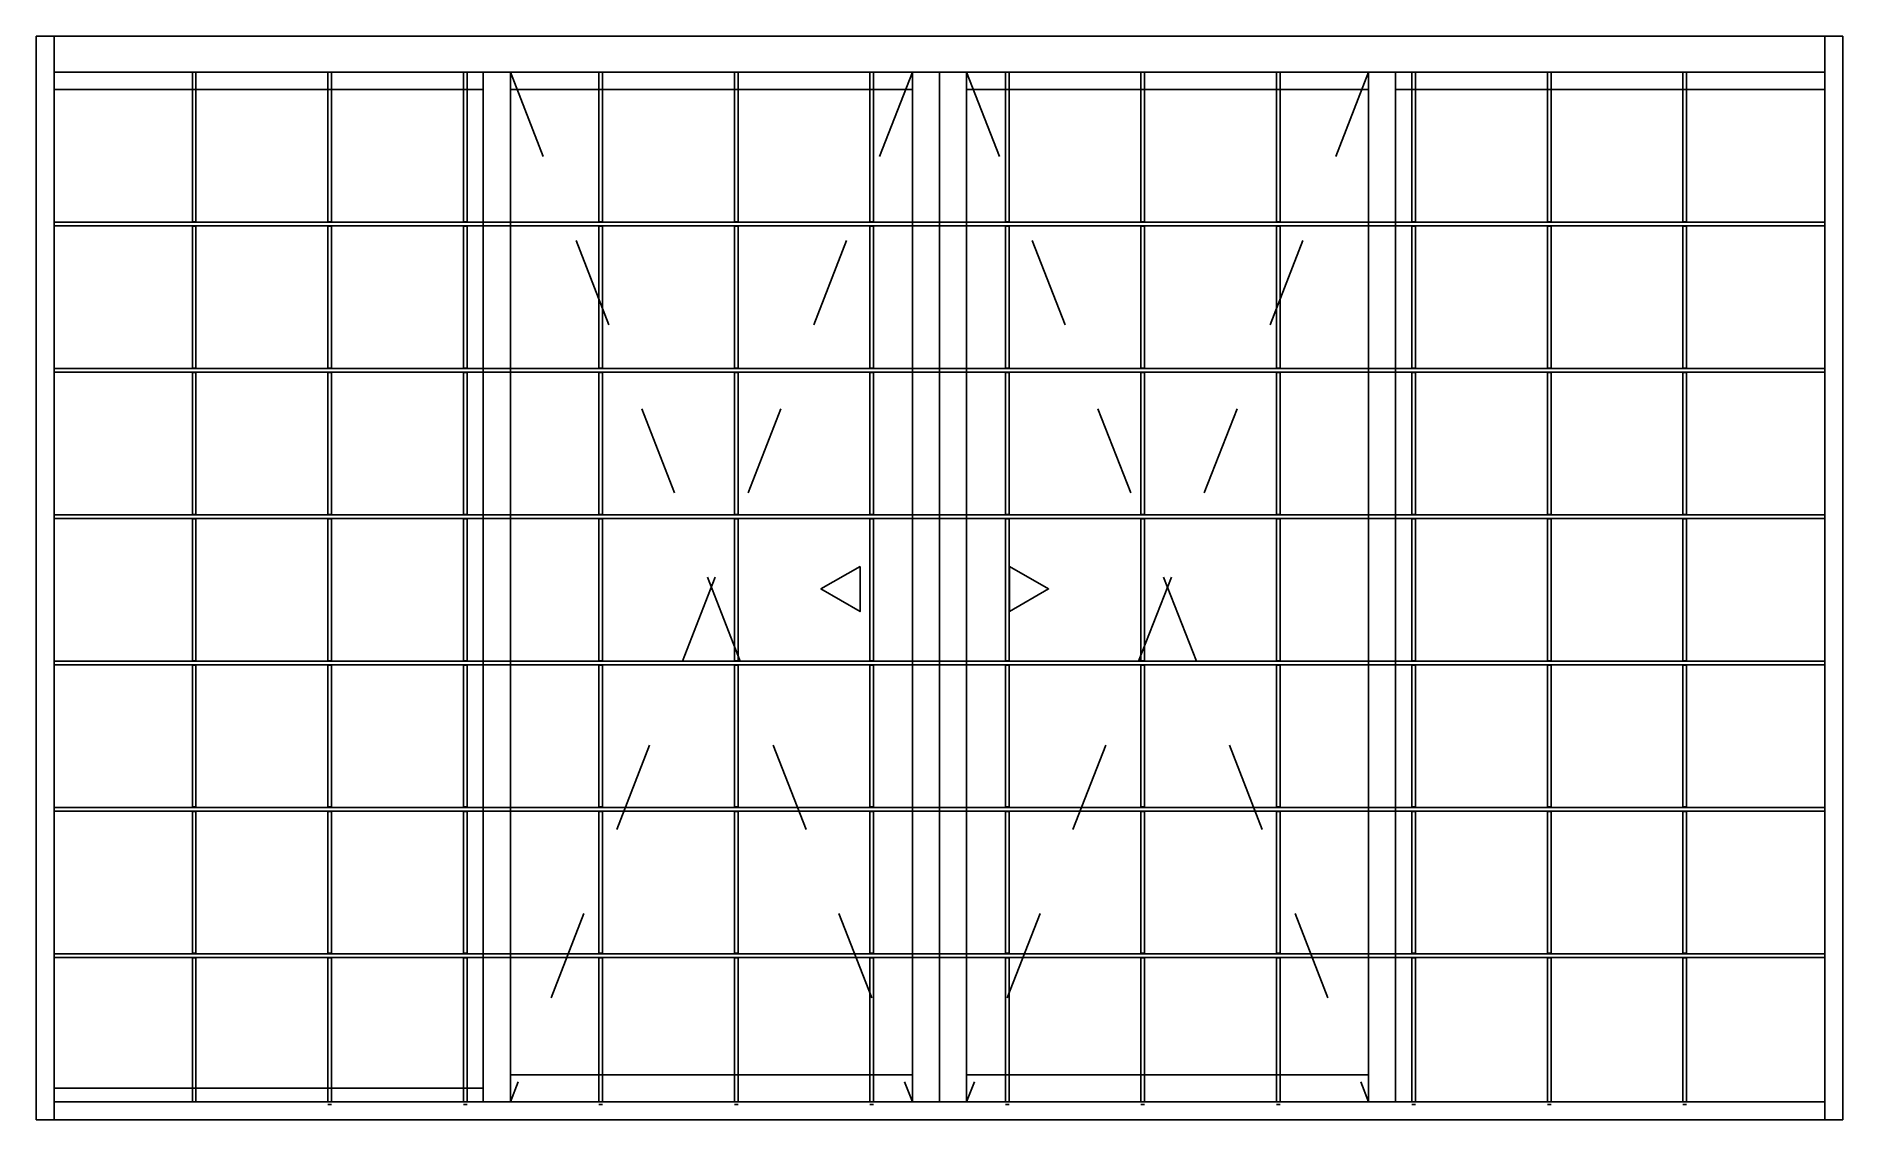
# Model space of a CAD drawing. Header units: millimetres. Extents: x 235.46 to 237.46, y 1284.76 to 1285.96.
import ezdxf

# ---------------------------------------------------------------- set-up
doc = ezdxf.new("R2010")
doc.units = ezdxf.units.MM
doc.header["$LTSCALE"] = 0.5
doc.linetypes.add('HIDDEN2', pattern=[0.1875, 0.125, -0.0625])
doc.layers.add('Gravia_Janelas', color=1, linetype='Continuous')
doc.layers.add('Gravia_Janelas_hidden2', color=1, linetype='HIDDEN2')

msp = doc.modelspace()

# ---------------------------------------------------------------- linework, layer by layer
at = {"layer": 'Gravia_Janelas', "color": 2}
for p, q in [((235.4552, 1285.9627), (235.4552, 1284.7627)), ((237.4552, 1285.9627), (235.4552, 1285.9627)), ((237.4552, 1284.7627), (237.4552, 1285.9627)), ((235.4552, 1284.7627), (237.4552, 1284.7627))]:
    msp.add_line(p, q, dxfattribs=at)
at = {"layer": 'Gravia_Janelas'}
for p, q in [((235.4752, 1285.9627), (235.4752, 1284.7627)), ((237.4352, 1284.7627), (237.4352, 1285.9627)), ((237.4352, 1285.9227), (235.4752, 1285.9227)), ((237.4352, 1285.9227), (235.4752, 1285.9227)), ((235.4752, 1285.7567), (235.4752, 1285.9227)), ((235.6282, 1285.7572), (235.6282, 1285.9227)), ((235.6322, 1285.9227), (235.6282, 1285.9227)), ((235.6322, 1285.7572), (235.6322, 1285.9227)), ((235.7782, 1285.7572), (235.7782, 1285.9227)), ((235.7822, 1285.9227), (235.7782, 1285.9227)), ((235.7822, 1285.7572), (235.7822, 1285.9227)), ((235.9282, 1285.7572), (235.9282, 1285.9227)), ((235.9322, 1285.9227), (235.9282, 1285.9227)), ((235.9322, 1285.7572), (235.9322, 1285.9227)), ((235.9502, 1285.9227), (235.9502, 1284.7827)), ((235.9802, 1285.9227), (235.9802, 1284.7827)), ((236.0782, 1285.7572), (236.0782, 1285.9227)), ((236.0822, 1285.9227), (236.0782, 1285.9227)), ((236.0822, 1285.7572), (236.0822, 1285.9227)), ((236.2282, 1285.7572), (236.2282, 1285.9227)), ((236.2322, 1285.9227), (236.2282, 1285.9227)), ((236.2322, 1285.7572), (236.2322, 1285.9227)), ((236.3782, 1285.7572), (236.3782, 1285.9227)), ((236.3822, 1285.9227), (236.3782, 1285.9227)), ((236.3822, 1285.7572), (236.3822, 1285.9227)), ((236.4252, 1285.9227), (236.4252, 1284.7827)), ((236.4552, 1285.9227), (236.4552, 1284.7827)), ((236.4852, 1285.9227), (236.4852, 1284.7827)), ((236.5282, 1285.7572), (236.5282, 1285.9227)), ((236.5322, 1285.9227), (236.5282, 1285.9227)), ((236.5322, 1285.7572), (236.5322, 1285.9227)), ((236.6782, 1285.7572), (236.6782, 1285.9227)), ((236.6822, 1285.9227), (236.6782, 1285.9227)), ((236.6822, 1285.7572), (236.6822, 1285.9227)), ((236.8282, 1285.7572), (236.8282, 1285.9227)), ((236.8322, 1285.9227), (236.8282, 1285.9227)), ((236.8322, 1285.7572), (236.8322, 1285.9227)), ((236.9302, 1285.9227), (236.9302, 1284.7827)), ((236.9602, 1285.9227), (236.9602, 1284.7827)), ((236.9782, 1285.7572), (236.9782, 1285.9227)), ((236.9822, 1285.9227), (236.9782, 1285.9227)), ((236.9822, 1285.7572), (236.9822, 1285.9227)), ((237.1282, 1285.7572), (237.1282, 1285.9227)), ((237.1322, 1285.9227), (237.1282, 1285.9227)), ((237.1322, 1285.7572), (237.1322, 1285.9227)), ((237.2782, 1285.7572), (237.2782, 1285.9227)), ((237.2822, 1285.9227), (237.2782, 1285.9227)), ((237.2822, 1285.7572), (237.2822, 1285.9227)), ((235.9502, 1285.9038), (235.4752, 1285.9038)), ((236.4252, 1285.9038), (235.9802, 1285.9038)), ((236.9302, 1285.9038), (236.4852, 1285.9038)), ((237.4352, 1285.9038), (236.9602, 1285.9038)), ((235.4752, 1285.7567), (237.4352, 1285.7567)), ((235.4752, 1285.7567), (235.4752, 1285.7527)), ((237.4352, 1285.7527), (235.4752, 1285.7527)), ((235.6282, 1285.7572), (235.6322, 1285.7572)), ((235.6282, 1285.7567), (235.6282, 1285.7572)), ((235.6282, 1285.7522), (235.6282, 1285.7527)), ((235.6322, 1285.7522), (235.6282, 1285.7522)), ((235.6282, 1285.5952), (235.6282, 1285.7522)), ((235.6322, 1285.7572), (235.6322, 1285.7567)), ((235.6322, 1285.7527), (235.6322, 1285.7522)), ((235.6322, 1285.5952), (235.6322, 1285.7522)), ((235.7782, 1285.7572), (235.7822, 1285.7572)), ((235.7782, 1285.7567), (235.7782, 1285.7572)), ((235.7782, 1285.7522), (235.7782, 1285.7527)), ((235.7822, 1285.7522), (235.7782, 1285.7522)), ((235.7782, 1285.5952), (235.7782, 1285.7522)), ((235.7822, 1285.7572), (235.7822, 1285.7567)), ((235.7822, 1285.7527), (235.7822, 1285.7522)), ((235.7822, 1285.5952), (235.7822, 1285.7522)), ((235.9282, 1285.7572), (235.9322, 1285.7572)), ((235.9282, 1285.7567), (235.9282, 1285.7572)), ((235.9282, 1285.7522), (235.9282, 1285.7527)), ((235.9322, 1285.7522), (235.9282, 1285.7522)), ((235.9282, 1285.5952), (235.9282, 1285.7522)), ((235.9322, 1285.7572), (235.9322, 1285.7567)), ((235.9322, 1285.7527), (235.9322, 1285.7522)), ((235.9322, 1285.5952), (235.9322, 1285.7522)), ((236.0782, 1285.7572), (236.0822, 1285.7572)), ((236.0782, 1285.7567), (236.0782, 1285.7572)), ((236.0782, 1285.7522), (236.0782, 1285.7527)), ((236.0822, 1285.7522), (236.0782, 1285.7522)), ((236.0782, 1285.5952), (236.0782, 1285.7522)), ((236.0822, 1285.7572), (236.0822, 1285.7567)), ((236.0822, 1285.7527), (236.0822, 1285.7522)), ((236.0822, 1285.5952), (236.0822, 1285.7522)), ((236.2282, 1285.7572), (236.2322, 1285.7572)), ((236.2282, 1285.7567), (236.2282, 1285.7572)), ((236.2282, 1285.7522), (236.2282, 1285.7527)), ((236.2322, 1285.7522), (236.2282, 1285.7522)), ((236.2282, 1285.5952), (236.2282, 1285.7522)), ((236.2322, 1285.7572), (236.2322, 1285.7567)), ((236.2322, 1285.7527), (236.2322, 1285.7522)), ((236.2322, 1285.5952), (236.2322, 1285.7522)), ((236.3782, 1285.7572), (236.3822, 1285.7572)), ((236.3782, 1285.7567), (236.3782, 1285.7572)), ((236.3782, 1285.7522), (236.3782, 1285.7527)), ((236.3822, 1285.7522), (236.3782, 1285.7522)), ((236.3782, 1285.5952), (236.3782, 1285.7522)), ((236.3822, 1285.7572), (236.3822, 1285.7567)), ((236.3822, 1285.7527), (236.3822, 1285.7522)), ((236.3822, 1285.5952), (236.3822, 1285.7522)), ((236.5282, 1285.7572), (236.5322, 1285.7572)), ((236.5282, 1285.7567), (236.5282, 1285.7572)), ((236.5282, 1285.7522), (236.5282, 1285.7527)), ((236.5322, 1285.7522), (236.5282, 1285.7522)), ((236.5282, 1285.5952), (236.5282, 1285.7522)), ((236.5322, 1285.7572), (236.5322, 1285.7567)), ((236.5322, 1285.7527), (236.5322, 1285.7522)), ((236.5322, 1285.5952), (236.5322, 1285.7522)), ((236.6782, 1285.7572), (236.6822, 1285.7572)), ((236.6782, 1285.7567), (236.6782, 1285.7572)), ((236.6782, 1285.7522), (236.6782, 1285.7527)), ((236.6822, 1285.7522), (236.6782, 1285.7522)), ((236.6782, 1285.5952), (236.6782, 1285.7522)), ((236.6822, 1285.7572), (236.6822, 1285.7567)), ((236.6822, 1285.7527), (236.6822, 1285.7522)), ((236.6822, 1285.5952), (236.6822, 1285.7522)), ((236.8282, 1285.7572), (236.8322, 1285.7572)), ((236.8282, 1285.7567), (236.8282, 1285.7572)), ((236.8282, 1285.7522), (236.8282, 1285.7527)), ((236.8322, 1285.7522), (236.8282, 1285.7522)), ((236.8282, 1285.5952), (236.8282, 1285.7522)), ((236.8322, 1285.7572), (236.8322, 1285.7567)), ((236.8322, 1285.7527), (236.8322, 1285.7522)), ((236.8322, 1285.5952), (236.8322, 1285.7522)), ((236.9782, 1285.7572), (236.9822, 1285.7572)), ((236.9782, 1285.7567), (236.9782, 1285.7572)), ((236.9782, 1285.7522), (236.9782, 1285.7527)), ((236.9822, 1285.7522), (236.9782, 1285.7522)), ((236.9782, 1285.5952), (236.9782, 1285.7522)), ((236.9822, 1285.7572), (236.9822, 1285.7567)), ((236.9822, 1285.7527), (236.9822, 1285.7522)), ((236.9822, 1285.5952), (236.9822, 1285.7522)), ((237.1282, 1285.7572), (237.1322, 1285.7572)), ((237.1282, 1285.7567), (237.1282, 1285.7572)), ((237.1282, 1285.7522), (237.1282, 1285.7527)), ((237.1322, 1285.7522), (237.1282, 1285.7522)), ((237.1282, 1285.5952), (237.1282, 1285.7522)), ((237.1322, 1285.7572), (237.1322, 1285.7567)), ((237.1322, 1285.7527), (237.1322, 1285.7522)), ((237.1322, 1285.5952), (237.1322, 1285.7522)), ((237.2782, 1285.7572), (237.2822, 1285.7572)), ((237.2782, 1285.7567), (237.2782, 1285.7572)), ((237.2782, 1285.7522), (237.2782, 1285.7527)), ((237.2822, 1285.7522), (237.2782, 1285.7522)), ((237.2782, 1285.5952), (237.2782, 1285.7522)), ((237.2822, 1285.7572), (237.2822, 1285.7567)), ((237.2822, 1285.7527), (237.2822, 1285.7522)), ((237.2822, 1285.5952), (237.2822, 1285.7522)), ((237.4352, 1285.7527), (237.4352, 1285.7567)), ((235.4752, 1285.5947), (237.4352, 1285.5947)), ((235.4752, 1285.5947), (235.4752, 1285.5907)), ((237.4352, 1285.5907), (235.4752, 1285.5907)), ((235.6282, 1285.5952), (235.6322, 1285.5952)), ((235.6282, 1285.5947), (235.6282, 1285.5952)), ((235.6282, 1285.5902), (235.6282, 1285.5907)), ((235.6322, 1285.5902), (235.6282, 1285.5902)), ((235.6282, 1285.4332), (235.6282, 1285.5902)), ((235.6322, 1285.5952), (235.6322, 1285.5947)), ((235.6322, 1285.5907), (235.6322, 1285.5902)), ((235.6322, 1285.4332), (235.6322, 1285.5902)), ((235.7782, 1285.5952), (235.7822, 1285.5952)), ((235.7782, 1285.5947), (235.7782, 1285.5952)), ((235.7782, 1285.5902), (235.7782, 1285.5907)), ((235.7822, 1285.5902), (235.7782, 1285.5902)), ((235.7782, 1285.4332), (235.7782, 1285.5902)), ((235.7822, 1285.5952), (235.7822, 1285.5947)), ((235.7822, 1285.5907), (235.7822, 1285.5902)), ((235.7822, 1285.4332), (235.7822, 1285.5902)), ((235.9282, 1285.5952), (235.9322, 1285.5952)), ((235.9282, 1285.5947), (235.9282, 1285.5952)), ((235.9282, 1285.5902), (235.9282, 1285.5907)), ((235.9322, 1285.5902), (235.9282, 1285.5902)), ((235.9282, 1285.4332), (235.9282, 1285.5902)), ((235.9322, 1285.5952), (235.9322, 1285.5947)), ((235.9322, 1285.5907), (235.9322, 1285.5902)), ((235.9322, 1285.4332), (235.9322, 1285.5902)), ((236.0782, 1285.5952), (236.0822, 1285.5952)), ((236.0782, 1285.5947), (236.0782, 1285.5952)), ((236.0782, 1285.5902), (236.0782, 1285.5907)), ((236.0822, 1285.5902), (236.0782, 1285.5902)), ((236.0782, 1285.4332), (236.0782, 1285.5902)), ((236.0822, 1285.5952), (236.0822, 1285.5947)), ((236.0822, 1285.5907), (236.0822, 1285.5902)), ((236.0822, 1285.4332), (236.0822, 1285.5902)), ((236.2282, 1285.5952), (236.2322, 1285.5952)), ((236.2282, 1285.5947), (236.2282, 1285.5952)), ((236.2282, 1285.5902), (236.2282, 1285.5907)), ((236.2322, 1285.5902), (236.2282, 1285.5902)), ((236.2282, 1285.4332), (236.2282, 1285.5902)), ((236.2322, 1285.5952), (236.2322, 1285.5947)), ((236.2322, 1285.5907), (236.2322, 1285.5902)), ((236.2322, 1285.4332), (236.2322, 1285.5902)), ((236.3782, 1285.5952), (236.3822, 1285.5952)), ((236.3782, 1285.5947), (236.3782, 1285.5952)), ((236.3782, 1285.5902), (236.3782, 1285.5907)), ((236.3822, 1285.5902), (236.3782, 1285.5902)), ((236.3782, 1285.4332), (236.3782, 1285.5902)), ((236.3822, 1285.5952), (236.3822, 1285.5947)), ((236.3822, 1285.5907), (236.3822, 1285.5902)), ((236.3822, 1285.4332), (236.3822, 1285.5902)), ((236.5282, 1285.5952), (236.5322, 1285.5952)), ((236.5282, 1285.5947), (236.5282, 1285.5952)), ((236.5282, 1285.5902), (236.5282, 1285.5907)), ((236.5322, 1285.5902), (236.5282, 1285.5902)), ((236.5282, 1285.4332), (236.5282, 1285.5902)), ((236.5322, 1285.5952), (236.5322, 1285.5947)), ((236.5322, 1285.5907), (236.5322, 1285.5902)), ((236.5322, 1285.4332), (236.5322, 1285.5902)), ((236.6782, 1285.5952), (236.6822, 1285.5952)), ((236.6782, 1285.5947), (236.6782, 1285.5952)), ((236.6782, 1285.5902), (236.6782, 1285.5907)), ((236.6822, 1285.5902), (236.6782, 1285.5902)), ((236.6782, 1285.4332), (236.6782, 1285.5902)), ((236.6822, 1285.5952), (236.6822, 1285.5947)), ((236.6822, 1285.5907), (236.6822, 1285.5902)), ((236.6822, 1285.4332), (236.6822, 1285.5902)), ((236.8282, 1285.5952), (236.8322, 1285.5952)), ((236.8282, 1285.5947), (236.8282, 1285.5952)), ((236.8282, 1285.5902), (236.8282, 1285.5907)), ((236.8322, 1285.5902), (236.8282, 1285.5902)), ((236.8282, 1285.4332), (236.8282, 1285.5902)), ((236.8322, 1285.5952), (236.8322, 1285.5947)), ((236.8322, 1285.5907), (236.8322, 1285.5902)), ((236.8322, 1285.4332), (236.8322, 1285.5902)), ((236.9782, 1285.5952), (236.9822, 1285.5952)), ((236.9782, 1285.5947), (236.9782, 1285.5952)), ((236.9782, 1285.5902), (236.9782, 1285.5907)), ((236.9822, 1285.5902), (236.9782, 1285.5902)), ((236.9782, 1285.4332), (236.9782, 1285.5902)), ((236.9822, 1285.5952), (236.9822, 1285.5947)), ((236.9822, 1285.5907), (236.9822, 1285.5902)), ((236.9822, 1285.4332), (236.9822, 1285.5902)), ((237.1282, 1285.5952), (237.1322, 1285.5952)), ((237.1282, 1285.5947), (237.1282, 1285.5952)), ((237.1282, 1285.5902), (237.1282, 1285.5907)), ((237.1322, 1285.5902), (237.1282, 1285.5902)), ((237.1282, 1285.4332), (237.1282, 1285.5902)), ((237.1322, 1285.5952), (237.1322, 1285.5947)), ((237.1322, 1285.5907), (237.1322, 1285.5902)), ((237.1322, 1285.4332), (237.1322, 1285.5902)), ((237.2782, 1285.5952), (237.2822, 1285.5952)), ((237.2782, 1285.5947), (237.2782, 1285.5952)), ((237.2782, 1285.5902), (237.2782, 1285.5907)), ((237.2822, 1285.5902), (237.2782, 1285.5902)), ((237.2782, 1285.4332), (237.2782, 1285.5902)), ((237.2822, 1285.5952), (237.2822, 1285.5947)), ((237.2822, 1285.5907), (237.2822, 1285.5902)), ((237.2822, 1285.4332), (237.2822, 1285.5902)), ((237.4352, 1285.5907), (237.4352, 1285.5947)), ((235.4752, 1285.4327), (237.4352, 1285.4327)), ((235.4752, 1285.4327), (235.4752, 1285.4287)), ((237.4352, 1285.4287), (235.4752, 1285.4287)), ((235.6282, 1285.4332), (235.6322, 1285.4332)), ((235.6282, 1285.4327), (235.6282, 1285.4332)), ((235.6282, 1285.4282), (235.6282, 1285.4287)), ((235.6322, 1285.4282), (235.6282, 1285.4282)), ((235.6282, 1285.2712), (235.6282, 1285.4282)), ((235.6322, 1285.4332), (235.6322, 1285.4327)), ((235.6322, 1285.4287), (235.6322, 1285.4282)), ((235.6322, 1285.2712), (235.6322, 1285.4282)), ((235.7782, 1285.4332), (235.7822, 1285.4332)), ((235.7782, 1285.4327), (235.7782, 1285.4332)), ((235.7782, 1285.4282), (235.7782, 1285.4287)), ((235.7822, 1285.4282), (235.7782, 1285.4282)), ((235.7782, 1285.2712), (235.7782, 1285.4282)), ((235.7822, 1285.4332), (235.7822, 1285.4327)), ((235.7822, 1285.4287), (235.7822, 1285.4282)), ((235.7822, 1285.2712), (235.7822, 1285.4282)), ((235.9282, 1285.4332), (235.9322, 1285.4332)), ((235.9282, 1285.4327), (235.9282, 1285.4332)), ((235.9282, 1285.4282), (235.9282, 1285.4287)), ((235.9322, 1285.4282), (235.9282, 1285.4282)), ((235.9282, 1285.2712), (235.9282, 1285.4282)), ((235.9322, 1285.4332), (235.9322, 1285.4327)), ((235.9322, 1285.4287), (235.9322, 1285.4282)), ((235.9322, 1285.2712), (235.9322, 1285.4282)), ((236.0782, 1285.4332), (236.0822, 1285.4332)), ((236.0782, 1285.4327), (236.0782, 1285.4332)), ((236.0782, 1285.4282), (236.0782, 1285.4287)), ((236.0822, 1285.4282), (236.0782, 1285.4282)), ((236.0782, 1285.2712), (236.0782, 1285.4282)), ((236.0822, 1285.4332), (236.0822, 1285.4327)), ((236.0822, 1285.4287), (236.0822, 1285.4282)), ((236.0822, 1285.2712), (236.0822, 1285.4282)), ((236.2282, 1285.4332), (236.2322, 1285.4332)), ((236.2282, 1285.4327), (236.2282, 1285.4332)), ((236.2282, 1285.4282), (236.2282, 1285.4287)), ((236.2322, 1285.4282), (236.2282, 1285.4282)), ((236.2282, 1285.2712), (236.2282, 1285.4282)), ((236.2322, 1285.4332), (236.2322, 1285.4327)), ((236.2322, 1285.4287), (236.2322, 1285.4282)), ((236.2322, 1285.2712), (236.2322, 1285.4282)), ((236.3782, 1285.4332), (236.3822, 1285.4332)), ((236.3782, 1285.4327), (236.3782, 1285.4332)), ((236.3782, 1285.4282), (236.3782, 1285.4287)), ((236.3822, 1285.4282), (236.3782, 1285.4282)), ((236.3782, 1285.2712), (236.3782, 1285.4282)), ((236.3822, 1285.4332), (236.3822, 1285.4327)), ((236.3822, 1285.4287), (236.3822, 1285.4282)), ((236.3822, 1285.2712), (236.3822, 1285.4282)), ((236.5282, 1285.4332), (236.5322, 1285.4332)), ((236.5282, 1285.4327), (236.5282, 1285.4332)), ((236.5282, 1285.4282), (236.5282, 1285.4287)), ((236.5322, 1285.4282), (236.5282, 1285.4282)), ((236.5282, 1285.2712), (236.5282, 1285.4282)), ((236.5322, 1285.4332), (236.5322, 1285.4327)), ((236.5322, 1285.4287), (236.5322, 1285.4282)), ((236.5322, 1285.2712), (236.5322, 1285.4282)), ((236.6782, 1285.4332), (236.6822, 1285.4332)), ((236.6782, 1285.4327), (236.6782, 1285.4332)), ((236.6782, 1285.4282), (236.6782, 1285.4287)), ((236.6822, 1285.4282), (236.6782, 1285.4282)), ((236.6782, 1285.2712), (236.6782, 1285.4282)), ((236.6822, 1285.4332), (236.6822, 1285.4327)), ((236.6822, 1285.4287), (236.6822, 1285.4282)), ((236.6822, 1285.2712), (236.6822, 1285.4282)), ((236.8282, 1285.4332), (236.8322, 1285.4332)), ((236.8282, 1285.4327), (236.8282, 1285.4332)), ((236.8282, 1285.4282), (236.8282, 1285.4287)), ((236.8322, 1285.4282), (236.8282, 1285.4282)), ((236.8282, 1285.2712), (236.8282, 1285.4282)), ((236.8322, 1285.4332), (236.8322, 1285.4327)), ((236.8322, 1285.4287), (236.8322, 1285.4282)), ((236.8322, 1285.2712), (236.8322, 1285.4282)), ((236.9782, 1285.4332), (236.9822, 1285.4332)), ((236.9782, 1285.4327), (236.9782, 1285.4332)), ((236.9782, 1285.4282), (236.9782, 1285.4287)), ((236.9822, 1285.4282), (236.9782, 1285.4282)), ((236.9782, 1285.2712), (236.9782, 1285.4282)), ((236.9822, 1285.4332), (236.9822, 1285.4327)), ((236.9822, 1285.4287), (236.9822, 1285.4282)), ((236.9822, 1285.2712), (236.9822, 1285.4282)), ((237.1282, 1285.4332), (237.1322, 1285.4332)), ((237.1282, 1285.4327), (237.1282, 1285.4332)), ((237.1282, 1285.4282), (237.1282, 1285.4287)), ((237.1322, 1285.4282), (237.1282, 1285.4282)), ((237.1282, 1285.2712), (237.1282, 1285.4282)), ((237.1322, 1285.4332), (237.1322, 1285.4327)), ((237.1322, 1285.4287), (237.1322, 1285.4282)), ((237.1322, 1285.2712), (237.1322, 1285.4282)), ((237.2782, 1285.4332), (237.2822, 1285.4332)), ((237.2782, 1285.4327), (237.2782, 1285.4332)), ((237.2782, 1285.4282), (237.2782, 1285.4287)), ((237.2822, 1285.4282), (237.2782, 1285.4282)), ((237.2782, 1285.2712), (237.2782, 1285.4282)), ((237.2822, 1285.4332), (237.2822, 1285.4327)), ((237.2822, 1285.4287), (237.2822, 1285.4282)), ((237.2822, 1285.2712), (237.2822, 1285.4282)), ((237.4352, 1285.4287), (237.4352, 1285.4327)), ((235.4752, 1285.2707), (237.4352, 1285.2707)), ((235.4752, 1285.2707), (235.4752, 1285.2667)), ((237.4352, 1285.2667), (235.4752, 1285.2667)), ((235.6282, 1285.2712), (235.6322, 1285.2712)), ((235.6282, 1285.2707), (235.6282, 1285.2712)), ((235.6282, 1285.2662), (235.6282, 1285.2667)), ((235.6282, 1285.1092), (235.6282, 1285.2662)), ((235.6322, 1285.2662), (235.6282, 1285.2662)), ((235.6322, 1285.2712), (235.6322, 1285.2707)), ((235.6322, 1285.2667), (235.6322, 1285.2662)), ((235.6322, 1285.1092), (235.6322, 1285.2662)), ((235.7782, 1285.2712), (235.7822, 1285.2712)), ((235.7782, 1285.2707), (235.7782, 1285.2712)), ((235.7782, 1285.2662), (235.7782, 1285.2667)), ((235.7782, 1285.1092), (235.7782, 1285.2662)), ((235.7822, 1285.2662), (235.7782, 1285.2662)), ((235.7822, 1285.2712), (235.7822, 1285.2707)), ((235.7822, 1285.2667), (235.7822, 1285.2662)), ((235.7822, 1285.1092), (235.7822, 1285.2662)), ((235.9282, 1285.2712), (235.9322, 1285.2712)), ((235.9282, 1285.2707), (235.9282, 1285.2712)), ((235.9282, 1285.2662), (235.9282, 1285.2667)), ((235.9282, 1285.1092), (235.9282, 1285.2662)), ((235.9322, 1285.2662), (235.9282, 1285.2662)), ((235.9322, 1285.2712), (235.9322, 1285.2707)), ((235.9322, 1285.2667), (235.9322, 1285.2662)), ((235.9322, 1285.1092), (235.9322, 1285.2662)), ((236.0782, 1285.2712), (236.0822, 1285.2712)), ((236.0782, 1285.2707), (236.0782, 1285.2712)), ((236.0782, 1285.2662), (236.0782, 1285.2667)), ((236.0782, 1285.1092), (236.0782, 1285.2662)), ((236.0822, 1285.2662), (236.0782, 1285.2662)), ((236.0822, 1285.2712), (236.0822, 1285.2707)), ((236.0822, 1285.2667), (236.0822, 1285.2662)), ((236.0822, 1285.1092), (236.0822, 1285.2662)), ((236.2282, 1285.2712), (236.2322, 1285.2712)), ((236.2282, 1285.2707), (236.2282, 1285.2712)), ((236.2282, 1285.2662), (236.2282, 1285.2667)), ((236.2282, 1285.1092), (236.2282, 1285.2662)), ((236.2322, 1285.2662), (236.2282, 1285.2662)), ((236.2322, 1285.2712), (236.2322, 1285.2707)), ((236.2322, 1285.2667), (236.2322, 1285.2662)), ((236.2322, 1285.1092), (236.2322, 1285.2662)), ((236.3782, 1285.2712), (236.3822, 1285.2712)), ((236.3782, 1285.2707), (236.3782, 1285.2712)), ((236.3782, 1285.2662), (236.3782, 1285.2667)), ((236.3782, 1285.1092), (236.3782, 1285.2662)), ((236.3822, 1285.2662), (236.3782, 1285.2662)), ((236.3822, 1285.2712), (236.3822, 1285.2707)), ((236.3822, 1285.2667), (236.3822, 1285.2662)), ((236.3822, 1285.1092), (236.3822, 1285.2662)), ((236.5282, 1285.2712), (236.5322, 1285.2712)), ((236.5282, 1285.2707), (236.5282, 1285.2712)), ((236.5282, 1285.2662), (236.5282, 1285.2667)), ((236.5282, 1285.1092), (236.5282, 1285.2662)), ((236.5322, 1285.2662), (236.5282, 1285.2662)), ((236.5322, 1285.2712), (236.5322, 1285.2707)), ((236.5322, 1285.2667), (236.5322, 1285.2662)), ((236.5322, 1285.1092), (236.5322, 1285.2662)), ((236.6782, 1285.2712), (236.6822, 1285.2712)), ((236.6782, 1285.2707), (236.6782, 1285.2712)), ((236.6782, 1285.2662), (236.6782, 1285.2667)), ((236.6782, 1285.1092), (236.6782, 1285.2662)), ((236.6822, 1285.2662), (236.6782, 1285.2662)), ((236.6822, 1285.2712), (236.6822, 1285.2707)), ((236.6822, 1285.2667), (236.6822, 1285.2662)), ((236.6822, 1285.1092), (236.6822, 1285.2662)), ((236.8282, 1285.2712), (236.8322, 1285.2712)), ((236.8282, 1285.2707), (236.8282, 1285.2712)), ((236.8282, 1285.2662), (236.8282, 1285.2667)), ((236.8282, 1285.1092), (236.8282, 1285.2662)), ((236.8322, 1285.2662), (236.8282, 1285.2662)), ((236.8322, 1285.2712), (236.8322, 1285.2707)), ((236.8322, 1285.2667), (236.8322, 1285.2662)), ((236.8322, 1285.1092), (236.8322, 1285.2662)), ((236.9782, 1285.2712), (236.9822, 1285.2712)), ((236.9782, 1285.2707), (236.9782, 1285.2712)), ((236.9782, 1285.2662), (236.9782, 1285.2667)), ((236.9782, 1285.1092), (236.9782, 1285.2662)), ((236.9822, 1285.2662), (236.9782, 1285.2662)), ((236.9822, 1285.2712), (236.9822, 1285.2707)), ((236.9822, 1285.2667), (236.9822, 1285.2662)), ((236.9822, 1285.1092), (236.9822, 1285.2662)), ((237.1282, 1285.2712), (237.1322, 1285.2712)), ((237.1282, 1285.2707), (237.1282, 1285.2712)), ((237.1282, 1285.2662), (237.1282, 1285.2667)), ((237.1282, 1285.1092), (237.1282, 1285.2662)), ((237.1322, 1285.2662), (237.1282, 1285.2662)), ((237.1322, 1285.2712), (237.1322, 1285.2707)), ((237.1322, 1285.2667), (237.1322, 1285.2662)), ((237.1322, 1285.1092), (237.1322, 1285.2662)), ((237.2782, 1285.2712), (237.2822, 1285.2712)), ((237.2782, 1285.2707), (237.2782, 1285.2712)), ((237.2782, 1285.2662), (237.2782, 1285.2667)), ((237.2782, 1285.1092), (237.2782, 1285.2662)), ((237.2822, 1285.2662), (237.2782, 1285.2662)), ((237.2822, 1285.2712), (237.2822, 1285.2707)), ((237.2822, 1285.2667), (237.2822, 1285.2662)), ((237.2822, 1285.1092), (237.2822, 1285.2662)), ((237.4352, 1285.2667), (237.4352, 1285.2707)), ((235.4752, 1285.1087), (237.4352, 1285.1087)), ((235.4752, 1285.1087), (235.4752, 1285.1047)), ((237.4352, 1285.1047), (235.4752, 1285.1047)), ((235.6282, 1285.1087), (235.6282, 1285.1092)), ((235.6282, 1285.1092), (235.6322, 1285.1092)), ((235.6282, 1285.1042), (235.6282, 1285.1047)), ((235.6282, 1284.9472), (235.6282, 1285.1042)), ((235.6322, 1285.1042), (235.6282, 1285.1042)), ((235.6322, 1285.1092), (235.6322, 1285.1087)), ((235.6322, 1285.1047), (235.6322, 1285.1042)), ((235.6322, 1284.9472), (235.6322, 1285.1042)), ((235.7782, 1285.1087), (235.7782, 1285.1092)), ((235.7782, 1285.1092), (235.7822, 1285.1092)), ((235.7782, 1285.1042), (235.7782, 1285.1047)), ((235.7782, 1284.9472), (235.7782, 1285.1042)), ((235.7822, 1285.1042), (235.7782, 1285.1042)), ((235.7822, 1285.1092), (235.7822, 1285.1087)), ((235.7822, 1285.1047), (235.7822, 1285.1042)), ((235.7822, 1284.9472), (235.7822, 1285.1042)), ((235.9282, 1285.1087), (235.9282, 1285.1092)), ((235.9282, 1285.1092), (235.9322, 1285.1092)), ((235.9282, 1285.1042), (235.9282, 1285.1047)), ((235.9282, 1284.9472), (235.9282, 1285.1042)), ((235.9322, 1285.1042), (235.9282, 1285.1042)), ((235.9322, 1285.1092), (235.9322, 1285.1087)), ((235.9322, 1285.1047), (235.9322, 1285.1042)), ((235.9322, 1284.9472), (235.9322, 1285.1042)), ((236.0782, 1285.1087), (236.0782, 1285.1092)), ((236.0782, 1285.1092), (236.0822, 1285.1092)), ((236.0782, 1285.1042), (236.0782, 1285.1047)), ((236.0782, 1284.9472), (236.0782, 1285.1042)), ((236.0822, 1285.1042), (236.0782, 1285.1042)), ((236.0822, 1285.1092), (236.0822, 1285.1087)), ((236.0822, 1285.1047), (236.0822, 1285.1042)), ((236.0822, 1284.9472), (236.0822, 1285.1042)), ((236.2282, 1285.1087), (236.2282, 1285.1092)), ((236.2282, 1285.1092), (236.2322, 1285.1092)), ((236.2282, 1285.1042), (236.2282, 1285.1047)), ((236.2282, 1284.9472), (236.2282, 1285.1042)), ((236.2322, 1285.1042), (236.2282, 1285.1042)), ((236.2322, 1285.1092), (236.2322, 1285.1087)), ((236.2322, 1285.1047), (236.2322, 1285.1042)), ((236.2322, 1284.9472), (236.2322, 1285.1042)), ((236.3782, 1285.1087), (236.3782, 1285.1092)), ((236.3782, 1285.1092), (236.3822, 1285.1092)), ((236.3782, 1285.1042), (236.3782, 1285.1047)), ((236.3782, 1284.9472), (236.3782, 1285.1042)), ((236.3822, 1285.1042), (236.3782, 1285.1042)), ((236.3822, 1285.1092), (236.3822, 1285.1087)), ((236.3822, 1285.1047), (236.3822, 1285.1042)), ((236.3822, 1284.9472), (236.3822, 1285.1042)), ((236.5282, 1285.1087), (236.5282, 1285.1092)), ((236.5282, 1285.1092), (236.5322, 1285.1092)), ((236.5282, 1285.1042), (236.5282, 1285.1047)), ((236.5282, 1284.9472), (236.5282, 1285.1042)), ((236.5322, 1285.1042), (236.5282, 1285.1042)), ((236.5322, 1285.1092), (236.5322, 1285.1087)), ((236.5322, 1285.1047), (236.5322, 1285.1042)), ((236.5322, 1284.9472), (236.5322, 1285.1042)), ((236.6782, 1285.1087), (236.6782, 1285.1092)), ((236.6782, 1285.1092), (236.6822, 1285.1092)), ((236.6782, 1285.1042), (236.6782, 1285.1047)), ((236.6782, 1284.9472), (236.6782, 1285.1042)), ((236.6822, 1285.1042), (236.6782, 1285.1042)), ((236.6822, 1285.1092), (236.6822, 1285.1087)), ((236.6822, 1285.1047), (236.6822, 1285.1042)), ((236.6822, 1284.9472), (236.6822, 1285.1042)), ((236.8282, 1285.1087), (236.8282, 1285.1092)), ((236.8282, 1285.1092), (236.8322, 1285.1092)), ((236.8282, 1285.1042), (236.8282, 1285.1047)), ((236.8282, 1284.9472), (236.8282, 1285.1042)), ((236.8322, 1285.1042), (236.8282, 1285.1042)), ((236.8322, 1285.1092), (236.8322, 1285.1087)), ((236.8322, 1285.1047), (236.8322, 1285.1042)), ((236.8322, 1284.9472), (236.8322, 1285.1042)), ((236.9782, 1285.1087), (236.9782, 1285.1092)), ((236.9782, 1285.1092), (236.9822, 1285.1092)), ((236.9782, 1285.1042), (236.9782, 1285.1047)), ((236.9782, 1284.9472), (236.9782, 1285.1042)), ((236.9822, 1285.1042), (236.9782, 1285.1042)), ((236.9822, 1285.1092), (236.9822, 1285.1087)), ((236.9822, 1285.1047), (236.9822, 1285.1042)), ((236.9822, 1284.9472), (236.9822, 1285.1042)), ((237.1282, 1285.1087), (237.1282, 1285.1092)), ((237.1282, 1285.1092), (237.1322, 1285.1092)), ((237.1282, 1285.1042), (237.1282, 1285.1047)), ((237.1282, 1284.9472), (237.1282, 1285.1042)), ((237.1322, 1285.1042), (237.1282, 1285.1042)), ((237.1322, 1285.1092), (237.1322, 1285.1087)), ((237.1322, 1285.1047), (237.1322, 1285.1042)), ((237.1322, 1284.9472), (237.1322, 1285.1042)), ((237.2782, 1285.1087), (237.2782, 1285.1092)), ((237.2782, 1285.1092), (237.2822, 1285.1092)), ((237.2782, 1285.1042), (237.2782, 1285.1047)), ((237.2782, 1284.9472), (237.2782, 1285.1042)), ((237.2822, 1285.1042), (237.2782, 1285.1042)), ((237.2822, 1285.1092), (237.2822, 1285.1087)), ((237.2822, 1285.1047), (237.2822, 1285.1042)), ((237.2822, 1284.9472), (237.2822, 1285.1042)), ((237.4352, 1285.1047), (237.4352, 1285.1087)), ((235.4752, 1284.9467), (237.4352, 1284.9467)), ((235.4752, 1284.9467), (235.4752, 1284.9427)), ((237.4352, 1284.9427), (235.4752, 1284.9427)), ((235.6282, 1284.9467), (235.6282, 1284.9472)), ((235.6282, 1284.9472), (235.6322, 1284.9472)), ((235.6282, 1284.9422), (235.6282, 1284.9427)), ((235.6282, 1284.7827), (235.6282, 1284.9422)), ((235.6322, 1284.9422), (235.6282, 1284.9422)), ((235.6322, 1284.9472), (235.6322, 1284.9467)), ((235.6322, 1284.9427), (235.6322, 1284.9422)), ((235.6322, 1284.7827), (235.6322, 1284.9422)), ((235.7782, 1284.9467), (235.7782, 1284.9472)), ((235.7782, 1284.9472), (235.7822, 1284.9472)), ((235.7782, 1284.9422), (235.7782, 1284.9427)), ((235.7782, 1284.7827), (235.7782, 1284.9422)), ((235.7822, 1284.9422), (235.7782, 1284.9422)), ((235.7822, 1284.9472), (235.7822, 1284.9467)), ((235.7822, 1284.9427), (235.7822, 1284.9422)), ((235.7822, 1284.7827), (235.7822, 1284.9422)), ((235.9282, 1284.9467), (235.9282, 1284.9472)), ((235.9282, 1284.9472), (235.9322, 1284.9472)), ((235.9282, 1284.9422), (235.9282, 1284.9427)), ((235.9282, 1284.7827), (235.9282, 1284.9422)), ((235.9322, 1284.9422), (235.9282, 1284.9422)), ((235.9322, 1284.9472), (235.9322, 1284.9467)), ((235.9322, 1284.9427), (235.9322, 1284.9422)), ((235.9322, 1284.7827), (235.9322, 1284.9422)), ((236.0782, 1284.9467), (236.0782, 1284.9472)), ((236.0782, 1284.9472), (236.0822, 1284.9472)), ((236.0782, 1284.9422), (236.0782, 1284.9427)), ((236.0782, 1284.7827), (236.0782, 1284.9422)), ((236.0822, 1284.9422), (236.0782, 1284.9422)), ((236.0822, 1284.9472), (236.0822, 1284.9467)), ((236.0822, 1284.9427), (236.0822, 1284.9422)), ((236.0822, 1284.7827), (236.0822, 1284.9422)), ((236.2282, 1284.9467), (236.2282, 1284.9472)), ((236.2282, 1284.9472), (236.2322, 1284.9472)), ((236.2282, 1284.9422), (236.2282, 1284.9427)), ((236.2282, 1284.7827), (236.2282, 1284.9422)), ((236.2322, 1284.9422), (236.2282, 1284.9422)), ((236.2322, 1284.9472), (236.2322, 1284.9467)), ((236.2322, 1284.9427), (236.2322, 1284.9422)), ((236.2322, 1284.7827), (236.2322, 1284.9422)), ((236.3782, 1284.9467), (236.3782, 1284.9472)), ((236.3782, 1284.9472), (236.3822, 1284.9472)), ((236.3782, 1284.9422), (236.3782, 1284.9427)), ((236.3782, 1284.7827), (236.3782, 1284.9422)), ((236.3822, 1284.9422), (236.3782, 1284.9422)), ((236.3822, 1284.9472), (236.3822, 1284.9467)), ((236.3822, 1284.9427), (236.3822, 1284.9422)), ((236.3822, 1284.7827), (236.3822, 1284.9422)), ((236.5282, 1284.9467), (236.5282, 1284.9472)), ((236.5282, 1284.9472), (236.5322, 1284.9472)), ((236.5282, 1284.9422), (236.5282, 1284.9427)), ((236.5282, 1284.7827), (236.5282, 1284.9422)), ((236.5322, 1284.9422), (236.5282, 1284.9422)), ((236.5322, 1284.9472), (236.5322, 1284.9467)), ((236.5322, 1284.9427), (236.5322, 1284.9422)), ((236.5322, 1284.7827), (236.5322, 1284.9422)), ((236.6782, 1284.9467), (236.6782, 1284.9472)), ((236.6782, 1284.9472), (236.6822, 1284.9472)), ((236.6782, 1284.9422), (236.6782, 1284.9427)), ((236.6782, 1284.7827), (236.6782, 1284.9422)), ((236.6822, 1284.9422), (236.6782, 1284.9422)), ((236.6822, 1284.9472), (236.6822, 1284.9467)), ((236.6822, 1284.9427), (236.6822, 1284.9422)), ((236.6822, 1284.7827), (236.6822, 1284.9422)), ((236.8282, 1284.9467), (236.8282, 1284.9472)), ((236.8282, 1284.9472), (236.8322, 1284.9472)), ((236.8282, 1284.9422), (236.8282, 1284.9427)), ((236.8282, 1284.7827), (236.8282, 1284.9422)), ((236.8322, 1284.9422), (236.8282, 1284.9422)), ((236.8322, 1284.9472), (236.8322, 1284.9467)), ((236.8322, 1284.9427), (236.8322, 1284.9422)), ((236.8322, 1284.7827), (236.8322, 1284.9422)), ((236.9782, 1284.9467), (236.9782, 1284.9472)), ((236.9782, 1284.9472), (236.9822, 1284.9472)), ((236.9782, 1284.9422), (236.9782, 1284.9427)), ((236.9782, 1284.7827), (236.9782, 1284.9422)), ((236.9822, 1284.9422), (236.9782, 1284.9422)), ((236.9822, 1284.9472), (236.9822, 1284.9467)), ((236.9822, 1284.9427), (236.9822, 1284.9422)), ((236.9822, 1284.7827), (236.9822, 1284.9422)), ((237.1282, 1284.9467), (237.1282, 1284.9472)), ((237.1282, 1284.9472), (237.1322, 1284.9472)), ((237.1282, 1284.9422), (237.1282, 1284.9427)), ((237.1282, 1284.7827), (237.1282, 1284.9422)), ((237.1322, 1284.9422), (237.1282, 1284.9422)), ((237.1322, 1284.9472), (237.1322, 1284.9467)), ((237.1322, 1284.9427), (237.1322, 1284.9422)), ((237.1322, 1284.7827), (237.1322, 1284.9422)), ((237.2782, 1284.9467), (237.2782, 1284.9472)), ((237.2782, 1284.9472), (237.2822, 1284.9472)), ((237.2782, 1284.9422), (237.2782, 1284.9427)), ((237.2782, 1284.7827), (237.2782, 1284.9422)), ((237.2822, 1284.9422), (237.2782, 1284.9422)), ((237.2822, 1284.9472), (237.2822, 1284.9467)), ((237.2822, 1284.9427), (237.2822, 1284.9422)), ((237.2822, 1284.7827), (237.2822, 1284.9422)), ((237.4352, 1284.9427), (237.4352, 1284.9467)), ((235.9802, 1284.8127), (236.4252, 1284.8127)), ((236.4852, 1284.8127), (236.9302, 1284.8127)), ((235.9502, 1284.7977), (235.4752, 1284.7977)), ((235.4752, 1284.7827), (237.4352, 1284.7827)), ((235.7782, 1284.7797), (235.7822, 1284.7797)), ((235.9282, 1284.7797), (235.9322, 1284.7797)), ((236.0782, 1284.7797), (236.0822, 1284.7797)), ((236.2282, 1284.7797), (236.2322, 1284.7797)), ((236.3782, 1284.7797), (236.3822, 1284.7797)), ((236.5282, 1284.7797), (236.5322, 1284.7797)), ((236.6782, 1284.7797), (236.6822, 1284.7797)), ((236.8282, 1284.7797), (236.8322, 1284.7797)), ((236.9782, 1284.7797), (236.9822, 1284.7797)), ((237.1282, 1284.7797), (237.1322, 1284.7797)), ((237.2782, 1284.7797), (237.2822, 1284.7797))]:
    msp.add_line(p, q, dxfattribs=at)
for points in [[(236.3673, 1285.3756), (236.3673, 1285.3256), (236.324, 1285.3506)], [(236.5327, 1285.3756), (236.5327, 1285.3256), (236.576, 1285.3506)]]:
    msp.add_lwpolyline(points, close=True, dxfattribs=at)
at = {"layer": 'Gravia_Janelas_hidden2'}
for p, q in [((236.4252, 1285.9227), (235.9802, 1284.7827)), ((235.9802, 1285.9227), (236.4252, 1284.7827)), ((236.9302, 1285.9227), (236.4852, 1284.7827)), ((236.4852, 1285.9227), (236.9302, 1284.7827))]:
    msp.add_line(p, q, dxfattribs=at)

doc.saveas('drawing.dxf')
